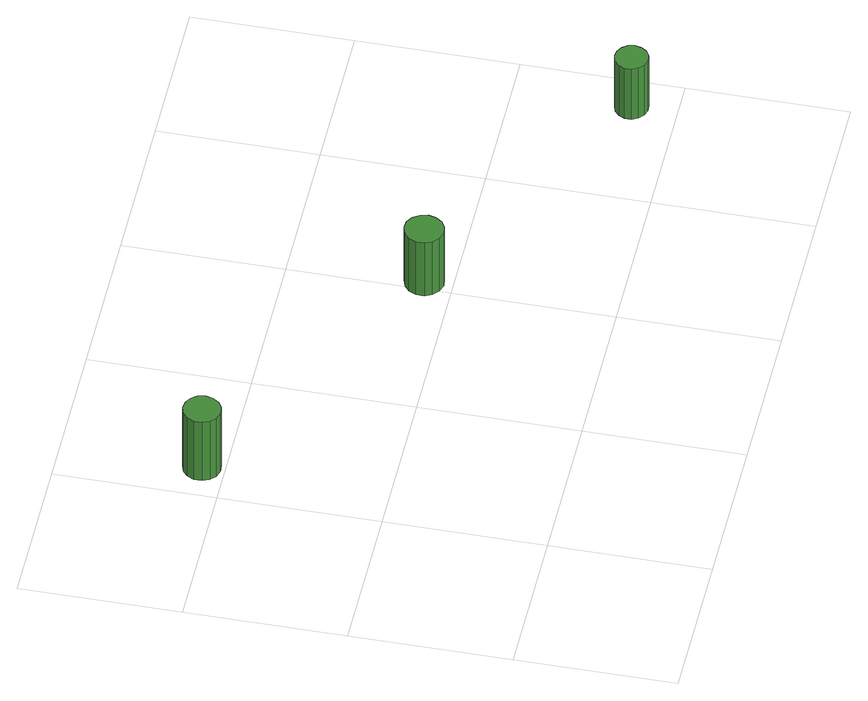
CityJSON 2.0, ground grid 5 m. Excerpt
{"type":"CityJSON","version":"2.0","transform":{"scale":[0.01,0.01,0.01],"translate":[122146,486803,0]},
"CityObjects":{
"tree1":{"type":"SolitaryVegetationObject","attributes":{"function":"something"},"geometry":[{"type":"MultiSurface","lod":"1","boundaries":[[[0,1,2,3,4,5,6,7,8,9,10,11,12,13,14]],[[15,16,17,18,19,20,21,22,23,24,25,26,27,28,29]],[[0,29,28,1]],[[1,28,27,2]],[[2,27,26,3]],[[3,26,25,4]],[[4,25,24,5]],[[5,24,23,6]],[[6,23,22,7]],[[7,22,21,8]],[[8,21,20,9]],[[9,20,19,10]],[[10,19,18,11]],[[11,18,17,12]],[[12,17,16,13]],[[13,16,15,14]],[[14,15,29,0]]]}]},
"tree2":{"type":"SolitaryVegetationObject","attributes":{"function":"something"},"geometry":[{"type":"MultiSurface","lod":"1","boundaries":[[[30,31,32,33,34,35,36,37,38,39,40,41,42,43,44]],[[45,46,47,48,49,50,51,52,53,54,55,56,57,58,59]],[[30,59,58,31]],[[31,58,57,32]],[[32,57,56,33]],[[33,56,55,34]],[[34,55,54,35]],[[35,54,53,36]],[[36,53,52,37]],[[37,52,51,38]],[[38,51,50,39]],[[39,50,49,40]],[[40,49,48,41]],[[41,48,47,42]],[[42,47,46,43]],[[43,46,45,44]],[[44,45,59,30]]]}]},
"tree3":{"type":"SolitaryVegetationObject","attributes":{"function":"something"},"geometry":[{"type":"MultiSurface","lod":"1","boundaries":[[[60,61,62,63,64,65,66,67,68,69,70,71,72,73,74]],[[75,76,77,78,79,80,81,82,83,84,85,86,87,88,89]],[[60,89,88,61]],[[61,88,87,62]],[[62,87,86,63]],[[63,86,85,64]],[[64,85,84,65]],[[65,84,83,66]],[[66,83,82,67]],[[67,82,81,68]],[[68,81,80,69]],[[69,80,79,70]],[[70,79,78,71]],[[71,78,77,72]],[[72,77,76,73]],[[73,76,75,74]],[[74,75,89,60]]]}]}
},
"vertices":[
[179,1072,266],[174,1096,266],[160,1115,266],[139,1127,266],[115,1130,266],[92,1122,266],[75,1106,266],[65,1084,266],[65,1060,266],[75,1038,266],[92,1022,266],[115,1015,266],[139,1017,266],[160,1029,266],[174,1049,266],[174,1049,28],[160,1029,28],[139,1017,28],[115,1015,28],[92,1022,28],[75,1038,28],[65,1060,28],[65,1084,28],[75,1106,28],[92,1122,28],[115,1130,28],[139,1127,28],[160,1115,28],[174,1096,28],[179,1072,28],
[1085,588,253],[1079,612,253],[1065,633,253],[1043,646,253],[1018,648,253],[994,640,253],[975,623,253],[965,600,253],[965,575,253],[975,552,253],[994,535,253],[1018,527,253],[1043,530,253],[1065,543,253],[1079,563,253],[1079,563,37],[1065,543,37],[1043,530,37],[1018,527,37],[994,535,37],[975,552,37],[965,575,37],[965,600,37],[975,623,37],[994,640,37],[1018,648,37],[1043,646,37],[1065,633,37],[1079,612,37],[1085,588,37],
[1924,137,250],[1919,158,250],[1907,175,250],[1888,186,250],[1867,188,250],[1847,182,250],[1831,167,250],[1822,148,250],[1822,126,250],[1831,107,250],[1847,92,250],[1867,86,250],[1888,88,250],[1907,99,250],[1919,116,250],[1919,116,45],[1907,99,45],[1888,88,45],[1867,86,45],[1847,92,45],[1831,107,45],[1822,126,45],[1822,148,45],[1831,167,45],[1847,182,45],[1867,188,45],[1888,186,45],[1907,175,45],[1919,158,45],[1924,137,45]
]}
